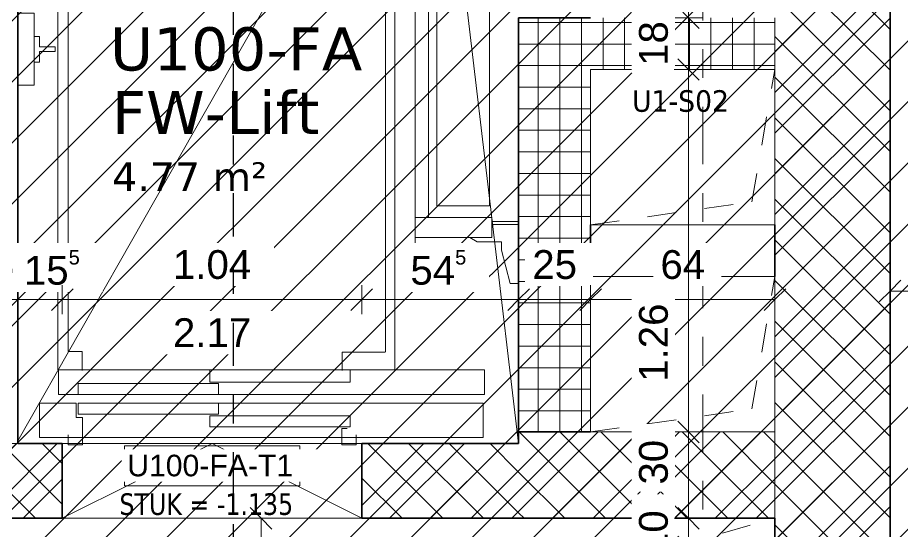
# Model space of a CAD drawing. Header units: metres. Extents: x -35.6 to 33, y -4 to 38.1.
# Drawn here: x -6.758 to -3.685, y 8.206 to 9.992 of the extents above; entities that cross this region are included whole.
import ezdxf

# ---------------------------------------------------------------- set-up
doc = ezdxf.new("R2010")
doc.units = ezdxf.units.M
for name, pattern in [('_Rasterlinie_', [0.375, 0.2, -0.05, 0.075, -0.05]), ('_Schnittlinie_', [0.3, 0.15, -0.05, 0.05, -0.05]), ('Strichpunkt - Fein', [0.2, 0.1, -0.05, 0, -0.05]), ('Strichpunkt - Weit', [0.5, 0.2, -0.15, 0, -0.15])]:
    doc.linetypes.add(name, pattern=pattern)
for name, color, linetype, lineweight in [('A-____-____-DIMS', 7, 'Continuous', 5), ('A-____-____-DIMS-50', 7, 'Continuous', 5), ('A-AREA-____-IDEN', 7, 'Continuous', 5), ('A-DETL-GENF-OTLN', 7, 'Continuous', 9), ('A-DOOR-____-IDEN', 7, 'Continuous', 5), ('A-DOOR-____-OTLN', 7, 'Continuous', 9), ('A-FLOR-____-OTLN', 7, 'Continuous', 9), ('A-GENM-____-OTLN', 7, 'Continuous', 9), ('A-WALL-____-MCUT', 7, 'Continuous', 35), ('A-WALL-____-PATT', 7, 'Continuous', 35), ('S-GRID-____-OTLN', 7, 'Continuous', 5)]:
    doc.layers.add(name, color=color, linetype=linetype, lineweight=lineweight)
doc.layers.add('G-____-____-SYMB', color=7, linetype='Strichpunkt - Weit', lineweight=5, true_color=0x008080)
doc.styles.add('Arial', font='arial.ttf', dxfattribs={"height": 0.1})
doc.styles.add('Arial_1', font='arial.ttf', dxfattribs={"height": 0.075})
doc.styles.add('Verdana_2', font='verdana.ttf', dxfattribs={"height": 0.1})
doc.styles.add('Verdana_3', font='verdana.ttf', dxfattribs={"width": 0.9, "height": 0.075})
doc.styles.add('Verdana_4', font='verdana.ttf', dxfattribs={"height": 0.15})
doc.styles.add('Verdana_6', font='verdana.ttf', dxfattribs={"width": 0.8, "height": 0.075})
doc.dimstyles.new('Arial_2_00mm_fein', dxfattribs={"dimscale": 0.3048, "dimtxt": 0.102026, "dimasz": 0.246063, "dimexe": 0.164042, "dimexo": 0.0625, "dimgap": 0.123031, "dimtad": 1, "dimdec": 1, "dimlfac": 100, "dimrnd": 0.5, "dimdsep": 46, "dimtxsty": 'Arial', "dimblk1": 'OBLIQUE', "dimblk2": 'OBLIQUE', "dimsah": 1, "dimcen": 0.09, "dimazin": 0, "dimtfac": 1, "dimtdec": 4, "dimtix": 1, "dimtmove": 0, "dimatfit": 3, "dimfxl": 0.164042, "dimfxlon": 1, "dimtvp": 1, "dimtfill": 1, "dimtolj": 1, "dimtzin": 0, "dimarcsym": 2})
doc.dimstyles.new('Arial_2_00mm_fein_1', dxfattribs={"dimscale": 0.3048, "dimtxt": 0.102026, "dimasz": 0.246063, "dimexe": 0.164042, "dimexo": 0.0625, "dimgap": 0.123031, "dimtad": 1, "dimdec": 1, "dimlfac": 100, "dimrnd": 0.5, "dimdsep": 46, "dimtxsty": 'Arial', "dimblk1": 'OBLIQUE', "dimblk2": 'OBLIQUE', "dimsah": 1, "dimcen": 0.09, "dimazin": 0, "dimtfac": 1, "dimtdec": 4, "dimtix": 1, "dimtmove": 2, "dimatfit": 3, "dimfxl": 0.164042, "dimfxlon": 1, "dimtvp": 1, "dimtfill": 1, "dimtolj": 1, "dimtzin": 0, "dimarcsym": 2})
doc.dimstyles.new('Arial_2_00mm_fein_2', dxfattribs={"dimscale": 0.3048, "dimtxt": 0.102026, "dimasz": 0.246063, "dimexe": 0.164042, "dimexo": 0.0625, "dimgap": 0.123031, "dimtad": 1, "dimrnd": 0.005, "dimzin": 0, "dimdsep": 46, "dimtxsty": 'Arial', "dimblk1": 'OBLIQUE', "dimblk2": 'OBLIQUE', "dimsah": 1, "dimcen": 0.09, "dimazin": 0, "dimtfac": 1, "dimtdec": 4, "dimtix": 1, "dimtmove": 0, "dimatfit": 3, "dimfxl": 0.164042, "dimfxlon": 1, "dimtvp": 1, "dimtfill": 1, "dimtolj": 1, "dimtzin": 0, "dimarcsym": 2})
doc.dimstyles.new('SUB_Rohbau_fein', dxfattribs={"dimscale": 0.3048, "dimtxt": 0.102026, "dimasz": 0.246063, "dimexe": 0.164042, "dimexo": 0.0625, "dimgap": 0.123031, "dimtad": 1, "dimdec": 1, "dimlfac": 100, "dimrnd": 0.5, "dimdsep": 46, "dimtxsty": 'Arial', "dimblk1": 'OBLIQUE', "dimblk2": 'OBLIQUE', "dimsah": 1, "dimcen": 0.09, "dimazin": 0, "dimtfac": 1, "dimtdec": 4, "dimtix": 1, "dimtmove": 0, "dimatfit": 3, "dimfxl": 0.164042, "dimfxlon": 1, "dimtvp": 1, "dimtfill": 1, "dimtolj": 1, "dimtzin": 0, "dimarcsym": 2})
doc.dimstyles.new('SUB_Rohbau_fein_1', dxfattribs={"dimscale": 0.3048, "dimtxt": 0.102026, "dimasz": 0.246063, "dimexe": 0.164042, "dimexo": 0.0625, "dimgap": 0.123031, "dimtad": 1, "dimrnd": 0.005, "dimzin": 0, "dimdsep": 46, "dimtxsty": 'Arial', "dimblk1": 'OBLIQUE', "dimblk2": 'OBLIQUE', "dimsah": 1, "dimcen": 0.09, "dimazin": 0, "dimtfac": 1, "dimtdec": 4, "dimtix": 1, "dimtmove": 0, "dimatfit": 3, "dimfxl": 0.164042, "dimfxlon": 1, "dimtvp": 1, "dimtfill": 1, "dimtolj": 1, "dimtzin": 0, "dimarcsym": 2})
doc.dimstyles.new('SUB_Rohbau_fein_2', dxfattribs={"dimscale": 0.3048, "dimtxt": 0.102026, "dimasz": 0.246063, "dimexe": 0.164042, "dimexo": 0.0625, "dimgap": 0.123031, "dimtad": 1, "dimrnd": 0.005, "dimzin": 0, "dimdsep": 46, "dimtxsty": 'Arial', "dimblk1": 'OBLIQUE', "dimblk2": 'OBLIQUE', "dimsah": 1, "dimcen": 0.09, "dimazin": 0, "dimtfac": 1, "dimtdec": 4, "dimtix": 1, "dimtmove": 2, "dimatfit": 3, "dimfxl": 0.164042, "dimfxlon": 1, "dimtvp": 1, "dimtfill": 1, "dimtolj": 1, "dimtzin": 0, "dimarcsym": 2})
doc.dimstyles.new('SUB_Rohbau_fein_3', dxfattribs={"dimscale": 0.3048, "dimtxt": 0.102026, "dimasz": 0.246063, "dimexe": 0.164042, "dimexo": 0.0625, "dimgap": 0.123031, "dimtad": 1, "dimdec": 1, "dimlfac": 100, "dimrnd": 0.5, "dimdsep": 46, "dimtxsty": 'Arial', "dimblk1": 'OBLIQUE', "dimblk2": 'OBLIQUE', "dimsah": 1, "dimcen": 0.09, "dimazin": 0, "dimtfac": 1, "dimtdec": 4, "dimtix": 1, "dimtmove": 2, "dimatfit": 3, "dimfxl": 0.164042, "dimfxlon": 1, "dimtvp": 1, "dimtfill": 1, "dimtolj": 1, "dimtzin": 0, "dimarcsym": 2})
pattern_1 = [(45, (0, 0), (-0.0707107, 0.0707107), []), (135, (0, 0), (-0.0707107, -0.0707107), [])]
pattern_2 = [(0, (0, 0), (0, 0.075), []), (90, (0, 0), (-0.075, 5e-18), [])]

# ---------------------------------------------------------------- blocks, each defined once
blk = doc.blocks.new('Schindler_5500 - Schindler_5500_FW_E60-43546235--01_UG_OK_FFB_AF_ro')
at = {"layer": 'A-DOOR-____-OTLN'}
for p, q in [((-0.52, 0.13), (0, -0.13)), ((0, -0.13), (0.52, 0.13))]:
    blk.add_line(p, q, dxfattribs=at)
at = {"layer": 'A-GENM-____-OTLN'}
for p, q in [((-0.9422, -0.1503), (-0.9422, -0.2705)), ((0.5995, -0.1503), (-0.9422, -0.1503)), ((-0.5003, -0.1249), (-0.5003, -0.1605)), ((-0.4503, -0.1249), (-0.5003, -0.1249)), ((-0.4503, -0.1825), (-0.4503, -0.1249)), ((0.4996, -0.1249), (0.4497, -0.1249)), ((0.4497, -0.1249), (0.4497, -0.2206)), ((0.4996, -0.1605), (0.4996, -0.1249)), ((0.5995, -0.2705), (0.5995, -0.1503)), ((-0.4503, -0.1825), (-0.4698, -0.1825)), ((-0.48, -0.1884), (-0.48, -0.2265)), ((0.0077, -0.1884), (-0.48, -0.1884)), ((0.0077, -0.2265), (0.0077, -0.1884)), ((-0.48, -0.2265), (0.0077, -0.2265)), ((0.4649, -0.2316), (-0.0228, -0.2316)), ((-0.0228, -0.2316), (-0.0228, -0.2705)), ((0.4497, -0.2206), (0.4717, -0.2206)), ((0.4649, -0.2705), (0.4649, -0.2316)), ((0.4717, -0.2206), (0.4717, -0.2705)), ((-0.9422, -0.2705), (-0.0228, -0.2705)), ((-0.0228, -0.2705), (0.4649, -0.2705)), ((0.4717, -0.2705), (0.5995, -0.2705)), ((-0.9465, -0.3857), (-0.9465, -0.3002)), ((-0.9465, -0.3002), (0.5335, -0.3002)), ((-0.0228, -0.3383), (-0.0228, -0.301)), ((0.4649, -0.301), (0.4649, -0.3383)), ((0.5335, -0.3002), (0.5335, -0.3857)), ((-0.48, -0.3434), (0.0077, -0.3434)), ((-0.48, -0.3857), (-0.48, -0.3434)), ((0.4649, -0.3383), (-0.0228, -0.3383)), ((0.0077, -0.3434), (0.0077, -0.3857)), ((0.5335, -0.3857), (-0.9465, -0.3857)), ((-0.6349, -2.615), (-0.6349, -0.3857)), ((-0.452, -0.4475), (-0.452, -0.384)), ((0.4514, -0.384), (0.4514, -0.45)), ((0.5352, -0.3857), (0.5352, -2.7005)), ((-0.6027, -2.5506), (-0.6027, -0.4475)), ((-0.6002, -0.4475), (-0.452, -0.4475)), ((0.4996, -0.45), (0.4514, -0.45)), ((0.4996, -2.5532), (0.4996, -0.45)), ((-1.065, -0.6863), (-1.0354, -0.6863)), ((-1.0354, -0.6863), (-1.0049, -0.8014)), ((-1.0049, -0.8014), (-1.0049, -0.831)), ((-0.7839, -0.8014), (-0.706, -0.8014)), ((-0.706, -0.8014), (-0.706, -2.1993)), ((-1.0049, -0.831), (-0.9211, -0.831)), ((-0.9719, -0.9157), (-0.9719, -0.8454)), ((-0.9719, -0.8454), (-0.7069, -0.8454)), ((-0.9211, -0.831), (-0.8957, -0.8454)), ((-0.9719, -0.8912), (-1.065, -0.8912)), ((-0.9719, -0.9013), (-1.065, -0.9013)), ((-0.9719, -0.9157), (-0.7069, -0.9157)), ((-0.7517, -2.085), (-0.7517, -0.9157)), ((-0.9642, -0.9555), (-0.7805, -0.9555)), ((-0.9642, -2.0452), (-0.9642, -0.9555)), ((-0.7805, -0.9555), (-0.7805, -2.0452)), ((0.6182, -1.6252), (0.6182, -1.3754)), ((0.6182, -1.3754), (0.675, -1.3754)), ((0.5987, -1.4559), (0.6182, -1.4559)), ((0.5987, -1.4923), (0.5987, -1.4559)), ((0.5454, -1.5084), (0.5454, -1.4923)), ((0.5454, -1.4923), (0.5987, -1.4923)), ((0.5987, -1.5084), (0.5454, -1.5084)), ((0.5987, -1.5448), (0.5987, -1.5084)), ((0.5987, -1.5448), (0.6182, -1.5448)), ((0.675, -1.6252), (0.6182, -1.6252)), ((-0.7805, -2.0452), (-0.9642, -2.0452)), ((-0.9719, -2.1552), (-0.9719, -2.085)), ((-0.9719, -2.085), (-0.7069, -2.085)), ((-1.065, -2.0993), (-0.9719, -2.0993)), ((-1.065, -2.1095), (-0.9719, -2.1095)), ((-1.0049, -2.1696), (-1.0049, -2.1993)), ((-0.9211, -2.1696), (-1.0049, -2.1696)), ((-0.7069, -2.1552), (-0.9719, -2.1552)), ((-0.9211, -2.1696), (-0.8957, -2.1552)), ((-1.0049, -2.1993), (-1.0354, -2.3144)), ((-0.706, -2.1993), (-0.7839, -2.1993)), ((-1.0354, -2.3144), (-1.065, -2.3144)), ((-0.6027, -2.5506), (-0.452, -2.5506)), ((-0.452, -2.615), (-0.452, -2.5506)), ((0.4996, -2.5532), (0.4514, -2.5532)), ((0.4514, -2.5532), (0.4514, -2.615)), ((-0.9465, -2.615), (-0.9465, -2.7005)), ((0.5335, -2.615), (-0.9465, -2.615)), ((-0.48, -2.615), (-0.48, -2.6573)), ((0.0077, -2.6573), (0.0077, -2.615)), ((-0.48, -2.6573), (0.0077, -2.6573)), ((-0.0228, -2.6624), (-0.0228, -2.6996)), ((0.4649, -2.6624), (-0.0228, -2.6624)), ((0.4649, -2.6996), (0.4649, -2.6624)), ((-0.9465, -2.7005), (0.5352, -2.7005))]:
    blk.add_line(p, q, dxfattribs=at)
blk = doc.blocks.new('AM_Deckenöffnung rechteckig - DD-33447381--01_UG_OK_FFB_AF_ro')
at = {"layer": 'A-GENM-____-OTLN'}
for p, q in [((0.32, 0.27), (-0.32, 0.27)), ((-0.32, 0.27), (-0.32, -0.27)), ((0.32, -0.27), (0.32, 0.27)), ((-0.32, -0.27), (0.32, -0.27))]:
    blk.add_line(p, q, dxfattribs=at)
blk = doc.blocks.new('AM_BD_DD_Symbol - DD-33447390--01_UG_OK_FFB_AF_ro')
at = {"layer": 'A-DETL-GENF-OTLN', "linetype": 'Strichpunkt - Fein'}
for p, q in [((0, 0.54), (0.64, 0.54)), ((0, 0.54), (0, 0)), ((0.56, 0.08), (0.64, 0.54)), ((0.64, 0.54), (0.64, 0)), ((0, 0), (0.56, 0.08)), ((0.64, 0), (0, 0))]:
    blk.add_line(p, q, dxfattribs=at)
blk = doc.blocks.new('DE_Linie_mit_Text - Strichpunkt-43543482--01_UG_OK_FFB_AF_ro')
at = {"layer": 'A-DETL-GENF-OTLN', "linetype": 'Strichpunkt - Fein'}
blk.add_line((8.789, 0), (0, 0), dxfattribs=at)
blk = doc.blocks.new('DIMBLOCK483--01_UG_OK_FFB_AF_ro')
at = {"layer": 'A-____-____-DIMS-50'}
for p, q in [((-3.728, 9.0412), (-3.728, 9.0912)), ((-3.728, 9.0412), (-3.6905, 9.0787)), ((-2.428, 9.0412), (-2.428, 9.0912)), ((-2.428, 9.0412), (-2.3905, 9.0787)), ((-3.728, 9.0412), (-3.7655, 9.0037)), ((-3.728, 9.0412), (-2.428, 9.0412)), ((-3.728, 9.0412), (-3.728, 8.9912)), ((-2.428, 9.0412), (-2.4655, 9.0037)), ((-2.428, 9.0412), (-2.428, 8.9912))]:
    blk.add_line(p, q, dxfattribs=at)
at = {"layer": 'A-____-____-DIMS-50', "color": 0, "insert": (-3.2137, 9.2132), "char_height": 0.1, "width": 0.325653, "attachment_point": 1, "line_spacing_factor": 0.941778, "style": 'Arial', "bg_fill": 3, "box_fill_scale": 1.25, "bg_fill_color": 256, "bg_fill_true_color": 13158600, "bg_fill_transparency": 0}
blk.add_mtext('1.30', dxfattribs=at)
blk = doc.blocks.new('_Oblique')
at = {"color": 0, "linetype": 'ByBlock', "lineweight": -2}
blk.add_line((-0.5, -0.5), (0.5, 0.5), dxfattribs=at)
blk = doc.blocks.new('DIMBLOCK584--01_UG_OK_FFB_AF_ro')
at = {"layer": 'A-____-____-DIMS-50'}
for p, q in [((-4.428, 8.2516), (-4.4655, 8.2891)), ((-4.428, 8.2516), (-4.478, 8.2516)), ((-4.428, 8.1516), (-4.428, 8.2516)), ((-4.428, 8.2516), (-4.3905, 8.2141)), ((-4.428, 8.2516), (-4.378, 8.2516)), ((-4.428, 8.1516), (-4.4655, 8.1891)), ((-4.428, 8.1516), (-4.478, 8.1516)), ((-4.428, 8.1516), (-4.3905, 8.1141)), ((-4.428, 8.1516), (-4.378, 8.1516))]:
    blk.add_line(p, q, dxfattribs=at)
at = {"layer": 'A-____-____-DIMS-50', "color": 0, "insert": (-4.6, 8.124), "char_height": 0.1, "width": 0.186088, "attachment_point": 1, "rotation": 90, "line_spacing_factor": 0.941778, "style": 'Arial', "bg_fill": 3, "box_fill_scale": 1.25, "bg_fill_color": 256, "bg_fill_true_color": 13158600, "bg_fill_transparency": 0}
blk.add_mtext('10', dxfattribs=at)
blk = doc.blocks.new('DIMBLOCK585--01_UG_OK_FFB_AF_ro')
at = {"layer": 'A-____-____-DIMS-50'}
for p, q in [((-5.9127, 8.2516), (-5.9502, 8.2891)), ((-5.9127, 8.2516), (-5.9627, 8.2516)), ((-5.9127, 5.8516), (-5.9127, 8.2516)), ((-5.9127, 8.2516), (-5.8752, 8.2141)), ((-5.9127, 8.2516), (-5.8627, 8.2516)), ((-5.9127, 5.8516), (-5.9502, 5.8891)), ((-5.9127, 5.8516), (-5.9627, 5.8516)), ((-5.9127, 5.8516), (-5.8752, 5.8141)), ((-5.9127, 5.8516), (-5.8627, 5.8516))]:
    blk.add_line(p, q, dxfattribs=at)
at = {"layer": 'A-____-____-DIMS-50', "color": 0, "insert": (-6.1813, 6.8844), "char_height": 0.1, "width": 0.325653, "attachment_point": 1, "rotation": 90, "line_spacing_factor": 0.941778, "style": 'Arial', "bg_fill": 3, "box_fill_scale": 1.25, "bg_fill_color": 256, "bg_fill_true_color": 13158600, "bg_fill_transparency": 0}
blk.add_mtext('2.40', dxfattribs=at)
blk = doc.blocks.new('DIMBLOCK625--01_UG_OK_FFB_AF_ro')
at = {"layer": 'A-____-____-DIMS-50'}
for p, q in [((-6.938, 9.0116), (-6.938, 9.0616)), ((-6.938, 9.0116), (-6.9005, 9.0491)), ((-6.758, 9.0116), (-6.758, 9.0616)), ((-6.758, 9.0116), (-6.7205, 9.0491)), ((-6.938, 9.0116), (-6.9755, 8.9741)), ((-6.938, 9.0116), (-6.758, 9.0116)), ((-6.938, 9.0116), (-6.938, 8.9616)), ((-6.758, 9.0116), (-6.7955, 8.9741)), ((-6.758, 9.0116), (-6.758, 8.9616))]:
    blk.add_line(p, q, dxfattribs=at)
at = {"layer": 'A-____-____-DIMS-50', "color": 0, "insert": (-6.9256, 9.1836), "char_height": 0.1, "width": 0.186088, "attachment_point": 1, "line_spacing_factor": 0.941778, "style": 'Arial', "bg_fill": 3, "box_fill_scale": 1.25, "bg_fill_color": 256, "bg_fill_true_color": 13158600, "bg_fill_transparency": 0}
blk.add_mtext('18', dxfattribs=at)
blk = doc.blocks.new('DIMBLOCK626--01_UG_OK_FFB_AF_ro')
at = {"layer": 'A-____-____-DIMS-50'}
for p, q in [((-6.758, 9.0116), (-6.758, 9.0616)), ((-6.758, 9.0116), (-6.7205, 9.0491)), ((-6.603, 9.0116), (-6.603, 9.0616)), ((-6.603, 9.0116), (-6.5655, 9.0491)), ((-6.758, 9.0116), (-6.7955, 8.9741)), ((-6.758, 9.0116), (-6.603, 9.0116)), ((-6.758, 9.0116), (-6.758, 8.9616)), ((-6.603, 9.0116), (-6.6405, 8.9741)), ((-6.603, 9.0116), (-6.603, 8.9616))]:
    blk.add_line(p, q, dxfattribs=at)
at = {"layer": 'A-____-____-DIMS-50', "color": 0, "insert": (-6.7364, 9.1836), "char_height": 0.1, "width": 0.248525, "attachment_point": 1, "line_spacing_factor": 0.941778, "style": 'Arial', "bg_fill": 3, "box_fill_scale": 1.25, "bg_fill_color": 256, "bg_fill_true_color": 13158600, "bg_fill_transparency": 0}
blk.add_mtext('15\\A2\\H0.5x;\\S5^  ;\\H2x;', dxfattribs=at)
blk = doc.blocks.new('DIMBLOCK627--01_UG_OK_FFB_AF_ro')
at = {"layer": 'A-____-____-DIMS-50'}
for p, q in [((-6.603, 9.0116), (-6.603, 9.0616)), ((-6.603, 9.0116), (-6.5655, 9.0491)), ((-5.563, 9.0116), (-5.563, 9.0616)), ((-5.563, 9.0116), (-5.5255, 9.0491)), ((-6.603, 9.0116), (-6.6405, 8.9741)), ((-6.603, 9.0116), (-5.563, 9.0116)), ((-6.603, 9.0116), (-6.603, 8.9616)), ((-5.563, 9.0116), (-5.6005, 8.9741)), ((-5.563, 9.0116), (-5.563, 8.9616))]:
    blk.add_line(p, q, dxfattribs=at)
at = {"layer": 'A-____-____-DIMS-50', "color": 0, "char_height": 0.1, "width": 0.325653, "attachment_point": 1, "line_spacing_factor": 0.941778, "style": 'Arial', "bg_fill": 3, "box_fill_scale": 1.25, "bg_fill_color": 256, "bg_fill_true_color": 13158600, "bg_fill_transparency": 0}
for s, insert in [('1.04', (-6.2187, 9.1836)), ('2.17', (-6.2187, 8.9469))]:
    blk.add_mtext(s, dxfattribs=dict(at, insert=insert))
blk = doc.blocks.new('DIMBLOCK628--01_UG_OK_FFB_AF_ro')
at = {"layer": 'A-____-____-DIMS-50'}
for p, q in [((-5.563, 9.0116), (-5.563, 9.0616)), ((-5.563, 9.0116), (-5.5255, 9.0491)), ((-5.018, 9.0116), (-5.018, 9.0616)), ((-5.018, 9.0116), (-4.9805, 9.0491)), ((-5.563, 9.0116), (-5.6005, 8.9741)), ((-5.563, 9.0116), (-5.018, 9.0116)), ((-5.563, 9.0116), (-5.563, 8.9616)), ((-5.018, 9.0116), (-5.0555, 8.9741)), ((-5.018, 9.0116), (-5.018, 8.9616))]:
    blk.add_line(p, q, dxfattribs=at)
at = {"layer": 'A-____-____-DIMS-50', "color": 0, "insert": (-5.3941, 9.1836), "char_height": 0.1, "width": 0.248525, "attachment_point": 1, "line_spacing_factor": 0.941778, "style": 'Arial', "bg_fill": 3, "box_fill_scale": 1.25, "bg_fill_color": 256, "bg_fill_true_color": 13158600, "bg_fill_transparency": 0}
blk.add_mtext('54\\A2\\H0.5x;\\S5^  ;\\H2x;', dxfattribs=at)
blk = doc.blocks.new('DIMBLOCK629--01_UG_OK_FFB_AF_ro')
at = {"layer": 'A-____-____-DIMS-50'}
for p, q in [((-5.018, 9.0116), (-5.018, 9.0616)), ((-5.018, 9.0116), (-4.9805, 9.0491)), ((-4.768, 9.0116), (-4.768, 9.0616)), ((-4.768, 9.0116), (-4.7305, 9.0491)), ((-5.018, 9.0116), (-5.0555, 8.9741)), ((-5.018, 9.0116), (-4.768, 9.0116)), ((-5.018, 9.0116), (-5.018, 8.9616)), ((-4.768, 9.0116), (-4.8055, 8.9741)), ((-4.768, 9.0116), (-4.768, 8.9616))]:
    blk.add_line(p, q, dxfattribs=at)
at = {"layer": 'A-____-____-DIMS-50', "color": 0, "insert": (-4.9706, 9.1836), "char_height": 0.1, "width": 0.186088, "attachment_point": 1, "line_spacing_factor": 0.941778, "style": 'Arial', "bg_fill": 3, "box_fill_scale": 1.25, "bg_fill_color": 256, "bg_fill_true_color": 13158600, "bg_fill_transparency": 0}
blk.add_mtext('25', dxfattribs=at)
blk = doc.blocks.new('DIMBLOCK630--01_UG_OK_FFB_AF_ro')
at = {"layer": 'A-____-____-DIMS-50'}
for p, q in [((-4.768, 9.0116), (-4.768, 9.0616)), ((-4.768, 9.0116), (-4.7305, 9.0491)), ((-4.128, 9.0116), (-4.128, 9.0616)), ((-4.128, 9.0116), (-4.0905, 9.0491)), ((-4.768, 9.0116), (-4.8055, 8.9741)), ((-4.768, 9.0116), (-4.128, 9.0116)), ((-4.768, 9.0116), (-4.768, 8.9616)), ((-4.128, 9.0116), (-4.1655, 8.9741)), ((-4.128, 9.0116), (-4.128, 8.9616))]:
    blk.add_line(p, q, dxfattribs=at)
at = {"layer": 'A-____-____-DIMS-50', "color": 0, "insert": (-4.5256, 9.1836), "char_height": 0.1, "width": 0.186088, "attachment_point": 1, "line_spacing_factor": 0.941778, "style": 'Arial', "bg_fill": 3, "box_fill_scale": 1.25, "bg_fill_color": 256, "bg_fill_true_color": 13158600, "bg_fill_transparency": 0}
blk.add_mtext('64', dxfattribs=at)
blk = doc.blocks.new('DIMBLOCK634--01_UG_OK_FFB_AF_ro')
at = {"layer": 'A-____-____-DIMS-50'}
for p, q in [((-4.428, 11.2516), (-4.4655, 11.2891)), ((-4.428, 11.2516), (-4.478, 11.2516)), ((-4.428, 11.2516), (-4.428, 9.9916)), ((-4.428, 11.2516), (-4.3905, 11.2141)), ((-4.428, 11.2516), (-4.378, 11.2516)), ((-4.428, 9.9916), (-4.4655, 10.0291)), ((-4.428, 9.9916), (-4.478, 9.9916)), ((-4.428, 9.9916), (-4.3905, 9.9541)), ((-4.428, 9.9916), (-4.378, 9.9916))]:
    blk.add_line(p, q, dxfattribs=at)
at = {"layer": 'A-____-____-DIMS-50', "color": 0, "insert": (-4.6, 10.4859), "char_height": 0.1, "width": 0.325653, "attachment_point": 1, "rotation": 90, "line_spacing_factor": 0.941778, "style": 'Arial', "bg_fill": 3, "box_fill_scale": 1.25, "bg_fill_color": 256, "bg_fill_true_color": 13158600, "bg_fill_transparency": 0}
blk.add_mtext('1.26', dxfattribs=at)
blk = doc.blocks.new('DIMBLOCK635--01_UG_OK_FFB_AF_ro')
at = {"layer": 'A-____-____-DIMS-50'}
for p, q in [((-4.428, 9.9916), (-4.4655, 10.0291)), ((-4.428, 9.9916), (-4.478, 9.9916)), ((-4.428, 9.9916), (-4.428, 9.8116)), ((-4.428, 9.9916), (-4.3905, 9.9541)), ((-4.428, 9.9916), (-4.378, 9.9916)), ((-4.428, 9.8116), (-4.4655, 9.8491)), ((-4.428, 9.8116), (-4.478, 9.8116)), ((-4.428, 9.8116), (-4.3905, 9.7741)), ((-4.428, 9.8116), (-4.378, 9.8116))]:
    blk.add_line(p, q, dxfattribs=at)
at = {"layer": 'A-____-____-DIMS-50', "color": 0, "insert": (-4.6, 9.824), "char_height": 0.1, "width": 0.186088, "attachment_point": 1, "rotation": 90, "line_spacing_factor": 0.941778, "style": 'Arial', "bg_fill": 3, "box_fill_scale": 1.25, "bg_fill_color": 256, "bg_fill_true_color": 13158600, "bg_fill_transparency": 0}
blk.add_mtext('18', dxfattribs=at)
blk = doc.blocks.new('DIMBLOCK636--01_UG_OK_FFB_AF_ro')
at = {"layer": 'A-____-____-DIMS-50'}
for p, q in [((-4.428, 9.8116), (-4.4655, 9.8491)), ((-4.428, 9.8116), (-4.478, 9.8116)), ((-4.428, 9.8116), (-4.428, 8.5516)), ((-4.428, 9.8116), (-4.3905, 9.7741)), ((-4.428, 9.8116), (-4.378, 9.8116)), ((-4.428, 8.5516), (-4.4655, 8.5891)), ((-4.428, 8.5516), (-4.478, 8.5516)), ((-4.428, 8.5516), (-4.3905, 8.5141)), ((-4.428, 8.5516), (-4.378, 8.5516))]:
    blk.add_line(p, q, dxfattribs=at)
at = {"layer": 'A-____-____-DIMS-50', "color": 0, "insert": (-4.6, 8.726), "char_height": 0.1, "width": 0.325653, "attachment_point": 1, "rotation": 90, "line_spacing_factor": 0.941778, "style": 'Arial', "bg_fill": 3, "box_fill_scale": 1.25, "bg_fill_color": 256, "bg_fill_true_color": 13158600, "bg_fill_transparency": 0}
blk.add_mtext('1.26', dxfattribs=at)
blk = doc.blocks.new('DIMBLOCK637--01_UG_OK_FFB_AF_ro')
at = {"layer": 'A-____-____-DIMS-50'}
for p, q in [((-4.428, 8.5516), (-4.4655, 8.5891)), ((-4.428, 8.5516), (-4.478, 8.5516)), ((-4.428, 8.5516), (-4.428, 8.2516)), ((-4.428, 8.5516), (-4.3905, 8.5141)), ((-4.428, 8.5516), (-4.378, 8.5516)), ((-4.428, 8.2516), (-4.4655, 8.2891)), ((-4.428, 8.2516), (-4.478, 8.2516)), ((-4.428, 8.2516), (-4.3905, 8.2141)), ((-4.428, 8.2516), (-4.378, 8.2516))]:
    blk.add_line(p, q, dxfattribs=at)
at = {"layer": 'A-____-____-DIMS-50', "color": 0, "insert": (-4.6, 8.3688), "char_height": 0.1, "width": 0.186088, "attachment_point": 1, "rotation": 90, "line_spacing_factor": 0.941778, "style": 'Arial', "bg_fill": 3, "box_fill_scale": 1.25, "bg_fill_color": 256, "bg_fill_true_color": 13158600, "bg_fill_transparency": 0}
blk.add_mtext('30', dxfattribs=at)

msp = doc.modelspace()

# ---------------------------------------------------------------- hatches: boundary and pattern name
at = {"layer": 'A-DETL-GENF-OTLN', "true_color": 0xff00ff}
h = msp.add_hatch(dxfattribs=at)
h.set_pattern_fill('FP_36', color=6, style=0, pattern_type=2)
h.set_pattern_definition([(45, (0, 0), (-0.106066, 0.106066), [])])
h.paths.add_polyline_path([(-4.0742, 1.4516), (-2.728, 1.4516), (-2.728, 6.8016), (4.502, 6.8016), (4.502, 12.6516), (-13.983, 12.6516), (-13.983, 1.4516), (-4.128, 1.4516)])
h.paths.add_polyline_path([(-9.728, 2.8516), (-9.728, 4.7016), (-9.278, 4.7016), (-9.648, 4.6216), (-9.7203, 3.0217)])
h.paths.add_polyline_path([(-4.768, 9.9916), (-4.768, 11.2516), (-4.128, 11.2516), (-4.688, 11.1716), (-4.7103, 10.8428)])
at = {"layer": 'A-WALL-____-PATT', "lineweight": 9}
h = msp.add_hatch(dxfattribs=at)
h.set_pattern_fill('FP_1', color=256, style=0, pattern_type=2)
h.set_pattern_definition(pattern_1)
h.paths.add_polyline_path([(-4.0742, 2.4516), (-3.728, 2.4516), (-3.728, 7.1016), (-4.128, 7.1016), (-4.128, 2.4516)])
h.paths.add_polyline_path([(-3.728, 8.1516), (-3.728, 11.4816), (-4.128, 11.4816), (-4.128, 8.1516)])
h = msp.add_hatch(dxfattribs=at)
h.set_pattern_fill('FP_3', color=256, style=0, pattern_type=2)
h.set_pattern_definition(pattern_2)
h.paths.add_polyline_path([(-4.8382, 8.5516), (-4.768, 8.5516), (-4.768, 9.9916), (-5.018, 9.9916), (-5.018, 8.5516), (-4.994, 8.5516)])
h.paths.add_polyline_path([(-4.8672, 10.4916), (-4.768, 10.4916), (-4.768, 11.2516), (-5.018, 11.2516), (-5.018, 10.4916)])
h = msp.add_hatch(dxfattribs=at)
h.set_pattern_fill('FP_3', color=256, style=0, pattern_type=2)
h.set_pattern_definition(pattern_2)
h.paths.add_polyline_path([(-4.128, 9.8116), (-4.128, 9.9916), (-4.768, 9.9916), (-4.768, 9.8116), (-4.1763, 9.8116)])
h = msp.add_hatch(dxfattribs=at)
h.set_pattern_fill('FP_1', color=256, style=0, pattern_type=2)
h.set_pattern_definition(pattern_1)
h.paths.add_polyline_path([(-4.5941, 8.2516), (-4.128, 8.2516), (-4.128, 8.5516), (-5.018, 8.5516), (-5.018, 8.2516), (-4.873, 8.2516)])
h = msp.add_hatch(dxfattribs=at)
h.set_pattern_fill('FP_1', color=256, style=0, pattern_type=2)
h.set_pattern_definition(pattern_1)
h.paths.add_polyline_path([(-5.018, 8.2516), (-5.018, 8.5116), (-5.563, 8.5116), (-5.563, 8.2516), (-5.278, 8.2516)])
h.paths.add_polyline_path([(-8.4043, 8.2516), (-8.133, 8.2516), (-8.133, 8.5116), (-8.678, 8.5116), (-8.678, 8.2516)])
h.paths.add_polyline_path([(-7.093, 8.2516), (-6.603, 8.2516), (-6.603, 8.5116), (-7.093, 8.5116)])

# ---------------------------------------------------------------- linework, layer by layer
at = {"layer": 'A-DOOR-____-IDEN', "flags": 128}
msp.add_lwpolyline([(-6.3876, 8.5034), (-5.7786, 8.5034), (-5.7786, 8.3644), (-6.3876, 8.3644)], close=True, dxfattribs=at)
at = {"layer": 'A-FLOR-____-OTLN'}
for p, q in [((-6.758, 8.5203), (-5.318, 11.0516)), ((-5.318, 11.0516), (-5.018, 8.5116)), ((-5.563, 8.5116), (-6.603, 8.5116)), ((-5.563, 8.2516), (-6.603, 8.2516))]:
    msp.add_line(p, q, dxfattribs=at)
at = {"layer": 'A-WALL-____-MCUT'}
for p, q in [((-3.728, 8.1516), (-3.728, 14.5516)), ((-6.758, 8.5116), (-6.758, 11.2516)), ((-4.768, 9.9916), (-5.018, 9.9916)), ((-5.018, 9.9916), (-5.018, 8.5116)), ((-4.768, 9.0916), (-4.768, 9.2716)), ((-4.128, 9.2716), (-4.128, 9.0916)), ((-5.018, 8.5516), (-4.768, 8.5516)), ((-6.603, 8.5116), (-6.758, 8.5116)), ((-6.603, 8.2516), (-6.603, 8.5116)), ((-5.018, 8.5116), (-5.563, 8.5116)), ((-5.563, 8.5116), (-5.563, 8.2516)), ((-7.093, 8.2516), (-6.603, 8.2516)), ((-5.563, 8.2516), (-4.128, 8.2516)), ((-4.128, 8.2516), (-4.128, 8.1516))]:
    msp.add_line(p, q, dxfattribs=at)
at = {"layer": 'A-WALL-____-MCUT', "lineweight": 9}
for p, q in [((-4.128, 9.8116), (-4.128, 9.9916)), ((-4.128, 8.2516), (-4.128, 8.5516)), ((-6.938, 8.5116), (-6.758, 8.5116))]:
    msp.add_line(p, q, dxfattribs=at)
at = {"layer": 'S-GRID-____-OTLN', "color": 8, "linetype": '_Rasterlinie_', "true_color": 0x808080}
msp.add_line((-4.378, -3.518), (-4.378, 26.6349), dxfattribs=at)

# ---------------------------------------------------------------- block references
at = {"layer": 'A-DETL-GENF-OTLN', "rotation": 195.8468957909408}
msp.add_blockref('DE_Linie_mit_Text - Strichpunkt-43543482--01_UG_OK_FFB_AF_ro', (-4.128, 8.2516), dxfattribs=at)
at = {"layer": 'A-DOOR-____-OTLN', "rotation": 180}
msp.add_blockref('Schindler_5500 - Schindler_5500_FW_E60-43546235--01_UG_OK_FFB_AF_ro', (-6.083, 8.3816), dxfattribs=at)
at = {"layer": 'A-GENM-____-OTLN'}
for name, p in [('AM_Deckenöffnung rechteckig - DD-33447381--01_UG_OK_FFB_AF_ro', (-4.448, 9.5416)), ('AM_BD_DD_Symbol - DD-33447390--01_UG_OK_FFB_AF_ro', (-4.768, 9.2716)), ('AM_Deckenöffnung rechteckig - DD-33447381--01_UG_OK_FFB_AF_ro', (-4.448, 8.8216)), ('AM_BD_DD_Symbol - DD-33447390--01_UG_OK_FFB_AF_ro', (-4.768, 8.5516))]:
    msp.add_blockref(name, p, dxfattribs=at)

# ---------------------------------------------------------------- texts
at = {"layer": 'A-AREA-____-IDEN', "attachment_point": 1}
for s, insert, char_height, width, style in [('U100-FA', (-6.4376, 9.9582), 0.15, 1.070253, 'Verdana_4'), ('FW-Lift', (-6.4304, 9.737), 0.15, 0.881856, 'Verdana_4'), ('4.77 m²', (-6.4299, 9.4886), 0.1, 0.709493, 'Verdana_2')]:
    msp.add_mtext(s, dxfattribs=dict(at, insert=insert, char_height=char_height, width=width, style=style))

# ---------------------------------------------------------------- next in the draw order: texts
at = {"layer": 'A-DOOR-____-IDEN', "insert": (-6.3776, 8.4725), "char_height": 0.075, "width": 0.709493, "attachment_point": 1, "style": 'Arial_1', "bg_fill": 3, "box_fill_scale": 1.25, "bg_fill_color": 256, "bg_fill_true_color": 13158600, "bg_fill_transparency": 0}
msp.add_mtext('U100-FA-T1', dxfattribs=at)

# ---------------------------------------------------------------- next in the draw order: dimensions: what is measured, and where the dimension line sits
at = {"layer": 'A-____-____-DIMS'}
for base, p1, p2, dimstyle, override, picture, middle in [((-4.428, 9.9916), (-4.378, 11.2516), (-4.378, 9.9916), 'SUB_Rohbau_fein_1', {"dimpost": '<>', "dimfxl": 1.26}, 'DIMBLOCK634--01_UG_OK_FFB_AF_ro', (-4.5166, 10.6216)), ((-4.428, 8.2516), (-4.478, 8.1516), (-4.478, 8.2516), 'SUB_Rohbau_fein', {"dimpost": '<>', "dimfxl": 0.1}, 'DIMBLOCK584--01_UG_OK_FFB_AF_ro', (-4.5166, 8.2016))]:
    dim = msp.add_linear_dim(base=base, p1=p1, p2=p2, angle=90, dimstyle=dimstyle, override=override, dxfattribs=at)
    dim.commit()
    dim.dimension.update_dxf_attribs({"geometry": picture, "text_midpoint": middle})
for base, p1, p2, dimstyle, override, picture, middle in [((-2.428, 9.0412), (-3.728, 9.0912), (-2.428, 9.0912), 'SUB_Rohbau_fein_1', {"dimpost": '<>', "dimfxl": 1.3}, 'DIMBLOCK483--01_UG_OK_FFB_AF_ro', (-3.078, 9.1298)), ((-6.758, 9.0116), (-6.938, 9.0616), (-6.758, 9.0616), 'Arial_2_00mm_fein', {"dimpost": '<>', "dimfxl": 0.18}, 'DIMBLOCK625--01_UG_OK_FFB_AF_ro', (-6.848, 9.1001))]:
    dim = msp.add_linear_dim(base=base, p1=p1, p2=p2, dimstyle=dimstyle, override=override, dxfattribs=at)
    dim.commit()
    dim.dimension.update_dxf_attribs({"geometry": picture, "text_midpoint": middle})
dim = msp.add_linear_dim(base=(-5.9127, 8.2516), p1=(-5.8627, 5.8516), p2=(-5.9627, 8.2516), angle=90, dimstyle='SUB_Rohbau_fein_2', override={"dimpost": '<>', "dimfxl": 2.402082}, dxfattribs=at)
dim.commit()
dim.dimension.update_dxf_attribs({"geometry": 'DIMBLOCK585--01_UG_OK_FFB_AF_ro', "text_midpoint": (-6.1147, 7.0472), "dimtype": 160, "text_rotation": 90})

# ---------------------------------------------------------------- next in the draw order: texts
at = {"layer": 'A-DOOR-____-IDEN', "insert": (-6.4045, 8.3384), "char_height": 0.075, "width": 0.776033, "attachment_point": 1, "style": 'Verdana_6'}
msp.add_mtext('STUK = -1.135', dxfattribs=at)

# ---------------------------------------------------------------- next in the draw order: dimensions: what is measured, and where the dimension line sits
at = {"layer": 'A-____-____-DIMS'}
dim = msp.add_linear_dim(base=(-4.428, 9.8116), p1=(-4.378, 9.9916), p2=(-4.378, 9.8116), angle=90, dimstyle='SUB_Rohbau_fein', override={"dimpost": '<>', "dimfxl": 0.18}, dxfattribs=at)
dim.commit()
dim.dimension.update_dxf_attribs({"geometry": 'DIMBLOCK635--01_UG_OK_FFB_AF_ro', "text_midpoint": (-4.5166, 9.9016)})
dim = msp.add_linear_dim(base=(-6.603, 9.0116), p1=(-6.758, 9.0616), p2=(-6.603, 9.0616), text='\\A1;15\\Q;{\\A1;{\\H0.5x;\\S5^ ;}}', dimstyle='Arial_2_00mm_fein_1', override={"dimpost": '<>', "dimfxl": 0.155}, dxfattribs=at)
dim.commit()
dim.dimension.update_dxf_attribs({"geometry": 'DIMBLOCK626--01_UG_OK_FFB_AF_ro', "text_midpoint": (-6.6121, 9.1169), "dimtype": 160})

# ---------------------------------------------------------------- next in the draw order: dimensions: what is measured, and where the dimension line sits
dim = msp.add_linear_dim(base=(-5.563, 9.0116), p1=(-6.603, 9.0616), p2=(-5.563, 9.0616), text='<>\\X2.17', dimstyle='Arial_2_00mm_fein_2', override={"dimpost": '<>', "dimfxl": 1.04}, dxfattribs=at)
dim.commit()
dim.dimension.update_dxf_attribs({"geometry": 'DIMBLOCK627--01_UG_OK_FFB_AF_ro', "text_midpoint": (-6.083, 9.0116)})

# ---------------------------------------------------------------- next in the draw order: linework, layer by layer
at = {"layer": 'G-____-____-SYMB', "color": 1, "linetype": '_Schnittlinie_', "lineweight": 30, "true_color": 0xff0000}
msp.add_line((-6.008, 6.5315), (-6.008, 15.1212), dxfattribs=at)

# ---------------------------------------------------------------- next in the draw order: dimensions: what is measured, and where the dimension line sits
at = {"layer": 'A-____-____-DIMS'}
dim = msp.add_linear_dim(base=(-5.018, 9.0116), p1=(-5.563, 9.0616), p2=(-5.018, 9.0616), text='\\A1;54\\Q;{\\A1;{\\H0.5x;\\S5^ ;}}', dimstyle='Arial_2_00mm_fein', override={"dimpost": '<>', "dimfxl": 0.545}, dxfattribs=at)
dim.commit()
dim.dimension.update_dxf_attribs({"geometry": 'DIMBLOCK628--01_UG_OK_FFB_AF_ro', "text_midpoint": (-5.2905, 9.0999)})

# ---------------------------------------------------------------- next in the draw order: dimensions: what is measured, and where the dimension line sits
dim = msp.add_linear_dim(base=(-4.768, 9.0116), p1=(-5.018, 9.0616), p2=(-4.768, 9.0616), dimstyle='Arial_2_00mm_fein', override={"dimpost": '<>', "dimfxl": 0.25}, dxfattribs=at)
dim.commit()
dim.dimension.update_dxf_attribs({"geometry": 'DIMBLOCK629--01_UG_OK_FFB_AF_ro', "text_midpoint": (-4.893, 9.1001)})

# ---------------------------------------------------------------- next in the draw order: dimensions: what is measured, and where the dimension line sits
dim = msp.add_linear_dim(base=(-4.128, 9.0116), p1=(-4.768, 9.0616), p2=(-4.128, 9.0616), dimstyle='Arial_2_00mm_fein', override={"dimpost": '<>', "dimfxl": 0.64}, dxfattribs=at)
dim.commit()
dim.dimension.update_dxf_attribs({"geometry": 'DIMBLOCK630--01_UG_OK_FFB_AF_ro', "text_midpoint": (-4.448, 9.1001)})

# ---------------------------------------------------------------- next in the draw order: dimensions: what is measured, and where the dimension line sits
dim = msp.add_linear_dim(base=(-4.428, 8.5516), p1=(-4.378, 9.8116), p2=(-4.378, 8.5516), angle=90, dimstyle='SUB_Rohbau_fein_2', override={"dimpost": '<>', "dimfxl": 1.26}, dxfattribs=at)
dim.commit()
dim.dimension.update_dxf_attribs({"geometry": 'DIMBLOCK636--01_UG_OK_FFB_AF_ro', "text_midpoint": (-4.5334, 8.8888), "dimtype": 160, "text_rotation": 90})

# ---------------------------------------------------------------- next in the draw order: texts
at = {"layer": 'A-AREA-____-IDEN', "insert": (-4.6241, 9.7395), "char_height": 0.075, "width": 0.432911, "attachment_point": 1, "style": 'Verdana_3'}
msp.add_mtext('U1-S02', dxfattribs=at)

# ---------------------------------------------------------------- next in the draw order: dimensions: what is measured, and where the dimension line sits
at = {"layer": 'A-____-____-DIMS'}
dim = msp.add_linear_dim(base=(-4.428, 8.2516), p1=(-4.378, 8.5516), p2=(-4.378, 8.2516), angle=90, dimstyle='SUB_Rohbau_fein_3', override={"dimpost": '<>', "dimfxl": 0.3}, dxfattribs=at)
dim.commit()
dim.dimension.update_dxf_attribs({"geometry": 'DIMBLOCK637--01_UG_OK_FFB_AF_ro', "text_midpoint": (-4.5334, 8.4618), "dimtype": 160, "text_rotation": 90})

doc.saveas('drawing.dxf')
